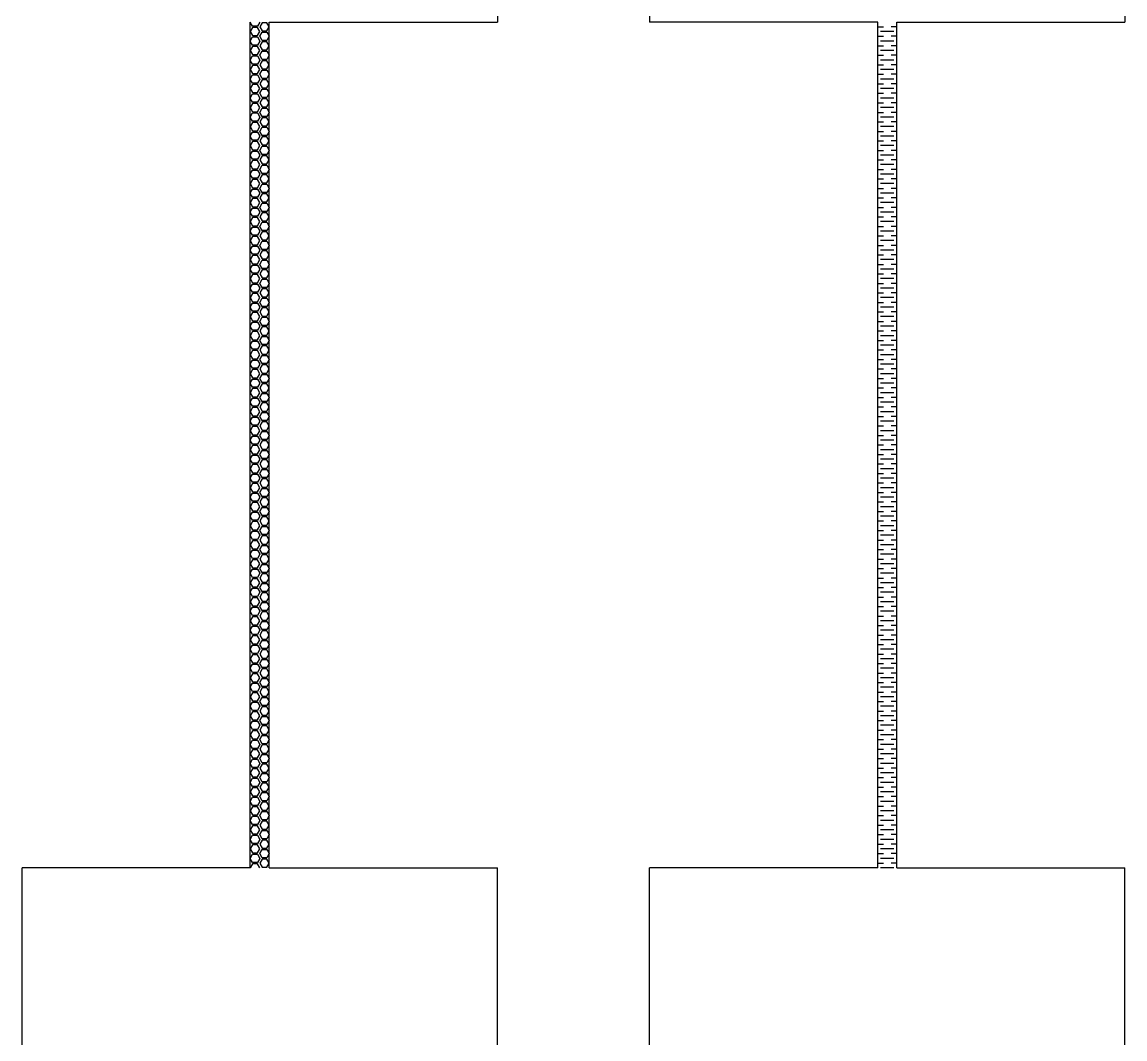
# Model space of a CAD drawing. Extents: x 0 to 40, y 0 to 70.
# Drawn here: x 7.5 to 19.1, y 10.7 to 21.4 of the extents above; entities that cross this region are included whole.
import ezdxf

# ---------------------------------------------------------------- set-up
doc = ezdxf.new("R2010")
doc.units = 0
doc.header["$MEASUREMENT"] = 0
doc.layers.add('AL_FOIL', color=2, linetype='CONTINUOUS')

msp = doc.modelspace()

# ---------------------------------------------------------------- linework, layer by layer
at = {"layer": 'AL_FOIL'}
for p, q in [((12.5, 31.4), (12.5, 21.4)), ((14.1, 31.4), (14.1, 21.4)), ((19.1, 31.4), (19.1, 21.4)), ((9.9, 12.5), (9.9, 21.4)), ((9.925, 21.357), (9.9, 21.4)), ((9.975, 21.357), (9.925, 21.357)), ((10, 21.4), (9.975, 21.357)), ((10.025, 21.393), (10, 21.35)), ((10, 21.35), (10.025, 21.307)), ((10.075, 21.393), (10.025, 21.393)), ((10.1, 21.35), (10.075, 21.393)), ((10.075, 21.307), (10.1, 21.35)), ((10.1, 12.5), (10.1, 21.4)), ((10.1, 21.4), (12.5, 21.4)), ((16.5, 21.4), (14.1, 21.4)), ((16.5, 12.5), (16.5, 21.4)), ((16.5, 21.35), (16.56, 21.35)), ((16.7, 21.35), (16.64, 21.35)), ((16.7, 12.5), (16.7, 21.4)), ((16.7, 21.4), (19.1, 21.4)), ((9.925, 21.343), (9.9, 21.3)), ((9.9, 21.3), (9.925, 21.257)), ((9.9, 21.2), (9.925, 21.243)), ((9.975, 21.343), (9.925, 21.343)), ((9.925, 21.257), (9.975, 21.257)), ((9.925, 21.243), (9.975, 21.243)), ((10, 21.3), (9.975, 21.343)), ((9.975, 21.257), (10, 21.3)), ((9.975, 21.243), (10, 21.2)), ((10, 21.25), (10.025, 21.293)), ((10.025, 21.207), (10, 21.25)), ((10.025, 21.307), (10.075, 21.307)), ((10.025, 21.293), (10.075, 21.293)), ((10.075, 21.293), (10.1, 21.25)), ((10.1, 21.25), (10.075, 21.207)), ((16.5, 21.25), (16.56, 21.25)), ((16.67, 21.3), (16.53, 21.3)), ((16.7, 21.25), (16.64, 21.25)), ((9.925, 21.157), (9.9, 21.2)), ((9.925, 21.143), (9.9, 21.1)), ((9.975, 21.157), (9.925, 21.157)), ((9.975, 21.143), (9.925, 21.143)), ((10, 21.2), (9.975, 21.157)), ((10, 21.1), (9.975, 21.143)), ((10.025, 21.193), (10, 21.15)), ((10, 21.15), (10.025, 21.107)), ((10.075, 21.207), (10.025, 21.207)), ((10.075, 21.193), (10.025, 21.193)), ((10.1, 21.15), (10.075, 21.193)), ((10.075, 21.107), (10.1, 21.15)), ((16.5, 21.15), (16.56, 21.15)), ((16.67, 21.2), (16.53, 21.2)), ((16.7, 21.15), (16.64, 21.15)), ((9.9, 21.1), (9.925, 21.057)), ((9.9, 21), (9.925, 21.043)), ((9.925, 20.957), (9.9, 21)), ((9.925, 21.057), (9.975, 21.057)), ((9.925, 21.043), (9.975, 21.043)), ((9.975, 21.057), (10, 21.1)), ((9.975, 21.043), (10, 21)), ((10, 21), (9.975, 20.957)), ((10, 21.05), (10.025, 21.093)), ((10.025, 21.007), (10, 21.05)), ((10.025, 21.107), (10.075, 21.107)), ((10.025, 21.093), (10.075, 21.093)), ((10.075, 21.007), (10.025, 21.007)), ((10.075, 21.093), (10.1, 21.05)), ((10.1, 21.05), (10.075, 21.007)), ((16.5, 21.05), (16.56, 21.05)), ((16.67, 21.1), (16.53, 21.1)), ((16.67, 21), (16.53, 21)), ((16.7, 21.05), (16.64, 21.05)), ((9.925, 20.943), (9.9, 20.9)), ((9.9, 20.9), (9.925, 20.857)), ((9.975, 20.957), (9.925, 20.957)), ((9.975, 20.943), (9.925, 20.943)), ((10, 20.9), (9.975, 20.943)), ((9.975, 20.857), (10, 20.9)), ((10.025, 20.993), (10, 20.95)), ((10, 20.95), (10.025, 20.907)), ((10, 20.85), (10.025, 20.893)), ((10.075, 20.993), (10.025, 20.993)), ((10.025, 20.907), (10.075, 20.907)), ((10.025, 20.893), (10.075, 20.893)), ((10.1, 20.95), (10.075, 20.993)), ((10.075, 20.907), (10.1, 20.95)), ((10.075, 20.893), (10.1, 20.85)), ((16.5, 20.95), (16.56, 20.95)), ((16.67, 20.9), (16.53, 20.9)), ((16.7, 20.95), (16.64, 20.95)), ((9.9, 20.8), (9.925, 20.843)), ((9.925, 20.757), (9.9, 20.8)), ((9.925, 20.857), (9.975, 20.857)), ((9.925, 20.843), (9.975, 20.843)), ((9.975, 20.843), (10, 20.8)), ((10, 20.8), (9.975, 20.757)), ((10.025, 20.807), (10, 20.85)), ((10.025, 20.793), (10, 20.75)), ((10.075, 20.807), (10.025, 20.807)), ((10.075, 20.793), (10.025, 20.793)), ((10.1, 20.85), (10.075, 20.807)), ((10.1, 20.75), (10.075, 20.793)), ((16.5, 20.85), (16.56, 20.85)), ((16.67, 20.8), (16.53, 20.8)), ((16.7, 20.85), (16.64, 20.85)), ((9.925, 20.743), (9.9, 20.7)), ((9.9, 20.7), (9.925, 20.657)), ((9.975, 20.757), (9.925, 20.757)), ((9.975, 20.743), (9.925, 20.743)), ((9.925, 20.657), (9.975, 20.657)), ((10, 20.7), (9.975, 20.743)), ((9.975, 20.657), (10, 20.7)), ((10, 20.75), (10.025, 20.707)), ((10, 20.65), (10.025, 20.693)), ((10.025, 20.607), (10, 20.65)), ((10.025, 20.707), (10.075, 20.707)), ((10.025, 20.693), (10.075, 20.693)), ((10.075, 20.707), (10.1, 20.75)), ((10.075, 20.693), (10.1, 20.65)), ((10.1, 20.65), (10.075, 20.607)), ((16.5, 20.75), (16.56, 20.75)), ((16.5, 20.65), (16.56, 20.65)), ((16.67, 20.7), (16.53, 20.7)), ((16.7, 20.75), (16.64, 20.75)), ((16.7, 20.65), (16.64, 20.65)), ((9.9, 20.6), (9.925, 20.643)), ((9.925, 20.557), (9.9, 20.6)), ((9.925, 20.543), (9.9, 20.5)), ((9.925, 20.643), (9.975, 20.643)), ((9.975, 20.557), (9.925, 20.557)), ((9.975, 20.543), (9.925, 20.543)), ((9.975, 20.643), (10, 20.6)), ((10, 20.6), (9.975, 20.557)), ((10, 20.5), (9.975, 20.543)), ((10.025, 20.593), (10, 20.55)), ((10, 20.55), (10.025, 20.507)), ((10.075, 20.607), (10.025, 20.607)), ((10.075, 20.593), (10.025, 20.593)), ((10.1, 20.55), (10.075, 20.593)), ((10.075, 20.507), (10.1, 20.55)), ((16.5, 20.55), (16.56, 20.55)), ((16.67, 20.6), (16.53, 20.6)), ((16.7, 20.55), (16.64, 20.55)), ((9.9, 20.5), (9.925, 20.457)), ((9.9, 20.4), (9.925, 20.443)), ((9.925, 20.457), (9.975, 20.457)), ((9.925, 20.443), (9.975, 20.443)), ((9.975, 20.457), (10, 20.5)), ((9.975, 20.443), (10, 20.4)), ((10, 20.45), (10.025, 20.493)), ((10.025, 20.407), (10, 20.45)), ((10.025, 20.507), (10.075, 20.507)), ((10.025, 20.493), (10.075, 20.493)), ((10.075, 20.493), (10.1, 20.45)), ((10.1, 20.45), (10.075, 20.407)), ((16.5, 20.45), (16.56, 20.45)), ((16.67, 20.5), (16.53, 20.5)), ((16.7, 20.45), (16.64, 20.45)), ((9.925, 20.357), (9.9, 20.4)), ((9.925, 20.343), (9.9, 20.3)), ((9.975, 20.357), (9.925, 20.357)), ((9.975, 20.343), (9.925, 20.343)), ((10, 20.4), (9.975, 20.357)), ((10, 20.3), (9.975, 20.343)), ((10.025, 20.393), (10, 20.35)), ((10, 20.35), (10.025, 20.307)), ((10.075, 20.407), (10.025, 20.407)), ((10.075, 20.393), (10.025, 20.393)), ((10.025, 20.307), (10.075, 20.307)), ((10.1, 20.35), (10.075, 20.393)), ((10.075, 20.307), (10.1, 20.35)), ((16.5, 20.35), (16.56, 20.35)), ((16.67, 20.4), (16.53, 20.4)), ((16.67, 20.3), (16.53, 20.3)), ((16.7, 20.35), (16.64, 20.35)), ((9.9, 20.3), (9.925, 20.257)), ((9.9, 20.2), (9.925, 20.243)), ((9.925, 20.157), (9.9, 20.2)), ((9.925, 20.257), (9.975, 20.257)), ((9.925, 20.243), (9.975, 20.243)), ((9.975, 20.257), (10, 20.3)), ((9.975, 20.243), (10, 20.2)), ((10, 20.2), (9.975, 20.157)), ((10, 20.25), (10.025, 20.293)), ((10.025, 20.207), (10, 20.25)), ((10.025, 20.193), (10, 20.15)), ((10.025, 20.293), (10.075, 20.293)), ((10.075, 20.207), (10.025, 20.207)), ((10.075, 20.193), (10.025, 20.193)), ((10.075, 20.293), (10.1, 20.25)), ((10.1, 20.25), (10.075, 20.207)), ((10.1, 20.15), (10.075, 20.193)), ((16.5, 20.25), (16.56, 20.25)), ((16.67, 20.2), (16.53, 20.2)), ((16.7, 20.25), (16.64, 20.25)), ((9.925, 20.143), (9.9, 20.1)), ((9.9, 20.1), (9.925, 20.057)), ((9.975, 20.157), (9.925, 20.157)), ((9.975, 20.143), (9.925, 20.143)), ((10, 20.1), (9.975, 20.143)), ((9.975, 20.057), (10, 20.1)), ((10, 20.15), (10.025, 20.107)), ((10, 20.05), (10.025, 20.093)), ((10.025, 20.107), (10.075, 20.107)), ((10.025, 20.093), (10.075, 20.093)), ((10.075, 20.107), (10.1, 20.15)), ((10.075, 20.093), (10.1, 20.05)), ((16.5, 20.15), (16.56, 20.15)), ((16.67, 20.1), (16.53, 20.1)), ((16.7, 20.15), (16.64, 20.15)), ((9.9, 20), (9.925, 20.043)), ((9.925, 19.957), (9.9, 20)), ((9.925, 20.057), (9.975, 20.057)), ((9.925, 20.043), (9.975, 20.043)), ((9.975, 19.957), (9.925, 19.957)), ((9.975, 20.043), (10, 20)), ((10, 20), (9.975, 19.957)), ((10.025, 20.007), (10, 20.05)), ((10.025, 19.993), (10, 19.95)), ((10.075, 20.007), (10.025, 20.007)), ((10.075, 19.993), (10.025, 19.993)), ((10.1, 20.05), (10.075, 20.007)), ((10.1, 19.95), (10.075, 19.993)), ((16.5, 20.05), (16.56, 20.05)), ((16.67, 20), (16.53, 20)), ((16.7, 20.05), (16.64, 20.05)), ((9.925, 19.943), (9.9, 19.9)), ((9.9, 19.9), (9.925, 19.857)), ((9.9, 19.8), (9.925, 19.843)), ((9.975, 19.943), (9.925, 19.943)), ((9.925, 19.857), (9.975, 19.857)), ((9.925, 19.843), (9.975, 19.843)), ((10, 19.9), (9.975, 19.943)), ((9.975, 19.857), (10, 19.9)), ((9.975, 19.843), (10, 19.8)), ((10, 19.95), (10.025, 19.907)), ((10, 19.85), (10.025, 19.893)), ((10.025, 19.807), (10, 19.85)), ((10.025, 19.907), (10.075, 19.907)), ((10.025, 19.893), (10.075, 19.893)), ((10.075, 19.907), (10.1, 19.95)), ((10.075, 19.893), (10.1, 19.85)), ((10.1, 19.85), (10.075, 19.807)), ((16.5, 19.95), (16.56, 19.95)), ((16.5, 19.85), (16.56, 19.85)), ((16.67, 19.9), (16.53, 19.9)), ((16.7, 19.95), (16.64, 19.95)), ((16.7, 19.85), (16.64, 19.85)), ((9.925, 19.757), (9.9, 19.8)), ((9.925, 19.743), (9.9, 19.7)), ((9.975, 19.757), (9.925, 19.757)), ((9.975, 19.743), (9.925, 19.743)), ((10, 19.8), (9.975, 19.757)), ((10, 19.7), (9.975, 19.743)), ((10.025, 19.793), (10, 19.75)), ((10, 19.75), (10.025, 19.707)), ((10.075, 19.807), (10.025, 19.807)), ((10.075, 19.793), (10.025, 19.793)), ((10.1, 19.75), (10.075, 19.793)), ((10.075, 19.707), (10.1, 19.75)), ((16.5, 19.75), (16.56, 19.75)), ((16.67, 19.8), (16.53, 19.8)), ((16.7, 19.75), (16.64, 19.75)), ((9.9, 19.7), (9.925, 19.657)), ((9.9, 19.6), (9.925, 19.643)), ((9.925, 19.657), (9.975, 19.657)), ((9.925, 19.643), (9.975, 19.643)), ((9.975, 19.657), (10, 19.7)), ((9.975, 19.643), (10, 19.6)), ((10, 19.65), (10.025, 19.693)), ((10.025, 19.607), (10, 19.65)), ((10.025, 19.707), (10.075, 19.707)), ((10.025, 19.693), (10.075, 19.693)), ((10.075, 19.607), (10.025, 19.607)), ((10.075, 19.693), (10.1, 19.65)), ((10.1, 19.65), (10.075, 19.607)), ((16.5, 19.65), (16.56, 19.65)), ((16.67, 19.7), (16.53, 19.7)), ((16.7, 19.65), (16.64, 19.65)), ((9.925, 19.557), (9.9, 19.6)), ((9.925, 19.543), (9.9, 19.5)), ((9.9, 19.5), (9.925, 19.457)), ((9.975, 19.557), (9.925, 19.557)), ((9.975, 19.543), (9.925, 19.543)), ((10, 19.6), (9.975, 19.557)), ((10, 19.5), (9.975, 19.543)), ((9.975, 19.457), (10, 19.5)), ((10.025, 19.593), (10, 19.55)), ((10, 19.55), (10.025, 19.507)), ((10, 19.45), (10.025, 19.493)), ((10.075, 19.593), (10.025, 19.593)), ((10.025, 19.507), (10.075, 19.507)), ((10.025, 19.493), (10.075, 19.493)), ((10.1, 19.55), (10.075, 19.593)), ((10.075, 19.507), (10.1, 19.55)), ((10.075, 19.493), (10.1, 19.45)), ((16.5, 19.55), (16.56, 19.55)), ((16.67, 19.6), (16.53, 19.6)), ((16.67, 19.5), (16.53, 19.5)), ((16.7, 19.55), (16.64, 19.55)), ((9.9, 19.4), (9.925, 19.443)), ((9.925, 19.357), (9.9, 19.4)), ((9.925, 19.457), (9.975, 19.457)), ((9.925, 19.443), (9.975, 19.443)), ((9.975, 19.443), (10, 19.4)), ((10, 19.4), (9.975, 19.357)), ((10.025, 19.407), (10, 19.45)), ((10.025, 19.393), (10, 19.35)), ((10.075, 19.407), (10.025, 19.407)), ((10.075, 19.393), (10.025, 19.393)), ((10.1, 19.45), (10.075, 19.407)), ((10.1, 19.35), (10.075, 19.393)), ((16.5, 19.45), (16.56, 19.45)), ((16.67, 19.4), (16.53, 19.4)), ((16.7, 19.45), (16.64, 19.45)), ((9.925, 19.343), (9.9, 19.3)), ((9.9, 19.3), (9.925, 19.257)), ((9.975, 19.357), (9.925, 19.357)), ((9.975, 19.343), (9.925, 19.343)), ((9.925, 19.257), (9.975, 19.257)), ((10, 19.3), (9.975, 19.343)), ((9.975, 19.257), (10, 19.3)), ((10, 19.35), (10.025, 19.307)), ((10, 19.25), (10.025, 19.293)), ((10.025, 19.307), (10.075, 19.307)), ((10.025, 19.293), (10.075, 19.293)), ((10.075, 19.307), (10.1, 19.35)), ((10.075, 19.293), (10.1, 19.25)), ((16.5, 19.35), (16.56, 19.35)), ((16.67, 19.3), (16.53, 19.3)), ((16.7, 19.35), (16.64, 19.35)), ((9.9, 19.2), (9.925, 19.243)), ((9.925, 19.157), (9.9, 19.2)), ((9.925, 19.143), (9.9, 19.1)), ((9.925, 19.243), (9.975, 19.243)), ((9.975, 19.157), (9.925, 19.157)), ((9.975, 19.143), (9.925, 19.143)), ((9.975, 19.243), (10, 19.2)), ((10, 19.2), (9.975, 19.157)), ((10, 19.1), (9.975, 19.143)), ((10.025, 19.207), (10, 19.25)), ((10.025, 19.193), (10, 19.15)), ((10, 19.15), (10.025, 19.107)), ((10.075, 19.207), (10.025, 19.207)), ((10.075, 19.193), (10.025, 19.193)), ((10.1, 19.25), (10.075, 19.207)), ((10.1, 19.15), (10.075, 19.193)), ((10.075, 19.107), (10.1, 19.15)), ((16.5, 19.25), (16.56, 19.25)), ((16.5, 19.15), (16.56, 19.15)), ((16.67, 19.2), (16.53, 19.2)), ((16.7, 19.25), (16.64, 19.25)), ((16.7, 19.15), (16.64, 19.15)), ((9.9, 19.1), (9.925, 19.057)), ((9.9, 19), (9.925, 19.043)), ((9.925, 19.057), (9.975, 19.057)), ((9.925, 19.043), (9.975, 19.043)), ((9.975, 19.057), (10, 19.1)), ((9.975, 19.043), (10, 19)), ((10, 19.05), (10.025, 19.093)), ((10.025, 19.007), (10, 19.05)), ((10.025, 19.107), (10.075, 19.107)), ((10.025, 19.093), (10.075, 19.093)), ((10.075, 19.093), (10.1, 19.05)), ((10.1, 19.05), (10.075, 19.007)), ((16.5, 19.05), (16.56, 19.05)), ((16.67, 19.1), (16.53, 19.1)), ((16.7, 19.05), (16.64, 19.05)), ((9.925, 18.957), (9.9, 19)), ((9.925, 18.943), (9.9, 18.9)), ((9.975, 18.957), (9.925, 18.957)), ((9.975, 18.943), (9.925, 18.943)), ((10, 19), (9.975, 18.957)), ((10, 18.9), (9.975, 18.943)), ((10.025, 18.993), (10, 18.95)), ((10, 18.95), (10.025, 18.907)), ((10.075, 19.007), (10.025, 19.007)), ((10.075, 18.993), (10.025, 18.993)), ((10.1, 18.95), (10.075, 18.993)), ((10.075, 18.907), (10.1, 18.95)), ((16.5, 18.95), (16.56, 18.95)), ((16.67, 19), (16.53, 19)), ((16.7, 18.95), (16.64, 18.95)), ((9.9, 18.9), (9.925, 18.857)), ((9.9, 18.8), (9.925, 18.843)), ((9.925, 18.757), (9.9, 18.8)), ((9.925, 18.857), (9.975, 18.857)), ((9.925, 18.843), (9.975, 18.843)), ((9.975, 18.857), (10, 18.9)), ((9.975, 18.843), (10, 18.8)), ((10, 18.8), (9.975, 18.757)), ((10, 18.85), (10.025, 18.893)), ((10.025, 18.807), (10, 18.85)), ((10.025, 18.793), (10, 18.75)), ((10.025, 18.907), (10.075, 18.907)), ((10.025, 18.893), (10.075, 18.893)), ((10.075, 18.807), (10.025, 18.807)), ((10.075, 18.793), (10.025, 18.793)), ((10.075, 18.893), (10.1, 18.85)), ((10.1, 18.85), (10.075, 18.807)), ((10.1, 18.75), (10.075, 18.793)), ((16.5, 18.85), (16.56, 18.85)), ((16.67, 18.9), (16.53, 18.9)), ((16.67, 18.8), (16.53, 18.8)), ((16.7, 18.85), (16.64, 18.85)), ((9.925, 18.743), (9.9, 18.7)), ((9.9, 18.7), (9.925, 18.657)), ((9.975, 18.757), (9.925, 18.757)), ((9.975, 18.743), (9.925, 18.743)), ((10, 18.7), (9.975, 18.743)), ((9.975, 18.657), (10, 18.7)), ((10, 18.75), (10.025, 18.707)), ((10, 18.65), (10.025, 18.693)), ((10.025, 18.707), (10.075, 18.707)), ((10.025, 18.693), (10.075, 18.693)), ((10.075, 18.707), (10.1, 18.75)), ((10.075, 18.693), (10.1, 18.65)), ((16.5, 18.75), (16.56, 18.75)), ((16.67, 18.7), (16.53, 18.7)), ((16.7, 18.75), (16.64, 18.75)), ((9.9, 18.6), (9.925, 18.643)), ((9.925, 18.557), (9.9, 18.6)), ((9.925, 18.657), (9.975, 18.657)), ((9.925, 18.643), (9.975, 18.643)), ((9.975, 18.643), (10, 18.6)), ((10, 18.6), (9.975, 18.557)), ((10.025, 18.607), (10, 18.65)), ((10.025, 18.593), (10, 18.55)), ((10.075, 18.607), (10.025, 18.607)), ((10.075, 18.593), (10.025, 18.593)), ((10.1, 18.65), (10.075, 18.607)), ((10.1, 18.55), (10.075, 18.593)), ((16.5, 18.65), (16.56, 18.65)), ((16.67, 18.6), (16.53, 18.6)), ((16.7, 18.65), (16.64, 18.65)), ((9.925, 18.543), (9.9, 18.5)), ((9.9, 18.5), (9.925, 18.457)), ((9.975, 18.557), (9.925, 18.557)), ((9.975, 18.543), (9.925, 18.543)), ((9.925, 18.457), (9.975, 18.457)), ((10, 18.5), (9.975, 18.543)), ((9.975, 18.457), (10, 18.5)), ((10, 18.55), (10.025, 18.507)), ((10, 18.45), (10.025, 18.493)), ((10.025, 18.407), (10, 18.45)), ((10.025, 18.507), (10.075, 18.507)), ((10.025, 18.493), (10.075, 18.493)), ((10.075, 18.507), (10.1, 18.55)), ((10.075, 18.493), (10.1, 18.45)), ((10.1, 18.45), (10.075, 18.407)), ((16.5, 18.55), (16.56, 18.55)), ((16.5, 18.45), (16.56, 18.45)), ((16.67, 18.5), (16.53, 18.5)), ((16.7, 18.55), (16.64, 18.55)), ((16.7, 18.45), (16.64, 18.45)), ((9.9, 18.4), (9.925, 18.443)), ((9.925, 18.357), (9.9, 18.4)), ((9.925, 18.343), (9.9, 18.3)), ((9.925, 18.443), (9.975, 18.443)), ((9.975, 18.357), (9.925, 18.357)), ((9.975, 18.343), (9.925, 18.343)), ((9.975, 18.443), (10, 18.4)), ((10, 18.4), (9.975, 18.357)), ((10, 18.3), (9.975, 18.343)), ((10.025, 18.393), (10, 18.35)), ((10, 18.35), (10.025, 18.307)), ((10.075, 18.407), (10.025, 18.407)), ((10.075, 18.393), (10.025, 18.393)), ((10.1, 18.35), (10.075, 18.393)), ((10.075, 18.307), (10.1, 18.35)), ((16.5, 18.35), (16.56, 18.35)), ((16.67, 18.4), (16.53, 18.4)), ((16.7, 18.35), (16.64, 18.35)), ((9.9, 18.3), (9.925, 18.257)), ((9.9, 18.2), (9.925, 18.243)), ((9.925, 18.257), (9.975, 18.257)), ((9.925, 18.243), (9.975, 18.243)), ((9.975, 18.257), (10, 18.3)), ((9.975, 18.243), (10, 18.2)), ((10, 18.25), (10.025, 18.293)), ((10.025, 18.207), (10, 18.25)), ((10.025, 18.307), (10.075, 18.307)), ((10.025, 18.293), (10.075, 18.293)), ((10.075, 18.293), (10.1, 18.25)), ((10.1, 18.25), (10.075, 18.207)), ((16.5, 18.25), (16.56, 18.25)), ((16.67, 18.3), (16.53, 18.3)), ((16.7, 18.25), (16.64, 18.25)), ((9.925, 18.157), (9.9, 18.2)), ((9.925, 18.143), (9.9, 18.1)), ((9.9, 18.1), (9.925, 18.057)), ((9.975, 18.157), (9.925, 18.157)), ((9.975, 18.143), (9.925, 18.143)), ((10, 18.2), (9.975, 18.157)), ((10, 18.1), (9.975, 18.143)), ((9.975, 18.057), (10, 18.1)), ((10.025, 18.193), (10, 18.15)), ((10, 18.15), (10.025, 18.107)), ((10.075, 18.207), (10.025, 18.207)), ((10.075, 18.193), (10.025, 18.193)), ((10.025, 18.107), (10.075, 18.107)), ((10.1, 18.15), (10.075, 18.193)), ((10.075, 18.107), (10.1, 18.15)), ((16.5, 18.15), (16.56, 18.15)), ((16.67, 18.2), (16.53, 18.2)), ((16.67, 18.1), (16.53, 18.1)), ((16.7, 18.15), (16.64, 18.15)), ((9.9, 18), (9.925, 18.043)), ((9.925, 17.957), (9.9, 18)), ((9.925, 18.057), (9.975, 18.057)), ((9.925, 18.043), (9.975, 18.043)), ((9.975, 18.043), (10, 18)), ((10, 18), (9.975, 17.957)), ((10, 18.05), (10.025, 18.093)), ((10.025, 18.007), (10, 18.05)), ((10.025, 17.993), (10, 17.95)), ((10.025, 18.093), (10.075, 18.093)), ((10.075, 18.007), (10.025, 18.007)), ((10.075, 17.993), (10.025, 17.993)), ((10.075, 18.093), (10.1, 18.05)), ((10.1, 18.05), (10.075, 18.007)), ((10.1, 17.95), (10.075, 17.993)), ((16.5, 18.05), (16.56, 18.05)), ((16.67, 18), (16.53, 18)), ((16.7, 18.05), (16.64, 18.05)), ((9.925, 17.943), (9.9, 17.9)), ((9.9, 17.9), (9.925, 17.857)), ((9.975, 17.957), (9.925, 17.957)), ((9.975, 17.943), (9.925, 17.943)), ((10, 17.9), (9.975, 17.943)), ((9.975, 17.857), (10, 17.9)), ((10, 17.95), (10.025, 17.907)), ((10, 17.85), (10.025, 17.893)), ((10.025, 17.907), (10.075, 17.907)), ((10.025, 17.893), (10.075, 17.893)), ((10.075, 17.907), (10.1, 17.95)), ((10.075, 17.893), (10.1, 17.85)), ((16.5, 17.95), (16.56, 17.95)), ((16.67, 17.9), (16.53, 17.9)), ((16.7, 17.95), (16.64, 17.95)), ((9.9, 17.8), (9.925, 17.843)), ((9.925, 17.757), (9.9, 17.8)), ((9.925, 17.857), (9.975, 17.857)), ((9.925, 17.843), (9.975, 17.843)), ((9.975, 17.757), (9.925, 17.757)), ((9.975, 17.843), (10, 17.8)), ((10, 17.8), (9.975, 17.757)), ((10.025, 17.807), (10, 17.85)), ((10.025, 17.793), (10, 17.75)), ((10, 17.75), (10.025, 17.707)), ((10.075, 17.807), (10.025, 17.807)), ((10.075, 17.793), (10.025, 17.793)), ((10.1, 17.85), (10.075, 17.807)), ((10.1, 17.75), (10.075, 17.793)), ((10.075, 17.707), (10.1, 17.75)), ((16.5, 17.85), (16.56, 17.85)), ((16.5, 17.75), (16.56, 17.75)), ((16.67, 17.8), (16.53, 17.8)), ((16.7, 17.85), (16.64, 17.85)), ((16.7, 17.75), (16.64, 17.75)), ((9.925, 17.743), (9.9, 17.7)), ((9.9, 17.7), (9.925, 17.657)), ((9.9, 17.6), (9.925, 17.643)), ((9.975, 17.743), (9.925, 17.743)), ((9.925, 17.657), (9.975, 17.657)), ((9.925, 17.643), (9.975, 17.643)), ((10, 17.7), (9.975, 17.743)), ((9.975, 17.657), (10, 17.7)), ((9.975, 17.643), (10, 17.6)), ((10, 17.65), (10.025, 17.693)), ((10.025, 17.607), (10, 17.65)), ((10.025, 17.707), (10.075, 17.707)), ((10.025, 17.693), (10.075, 17.693)), ((10.075, 17.693), (10.1, 17.65)), ((10.1, 17.65), (10.075, 17.607)), ((16.5, 17.65), (16.56, 17.65)), ((16.67, 17.7), (16.53, 17.7)), ((16.7, 17.65), (16.64, 17.65)), ((9.925, 17.557), (9.9, 17.6)), ((9.925, 17.543), (9.9, 17.5)), ((9.975, 17.557), (9.925, 17.557)), ((9.975, 17.543), (9.925, 17.543)), ((10, 17.6), (9.975, 17.557)), ((10, 17.5), (9.975, 17.543)), ((10.025, 17.593), (10, 17.55)), ((10, 17.55), (10.025, 17.507)), ((10.075, 17.607), (10.025, 17.607)), ((10.075, 17.593), (10.025, 17.593)), ((10.1, 17.55), (10.075, 17.593)), ((10.075, 17.507), (10.1, 17.55)), ((16.5, 17.55), (16.56, 17.55)), ((16.67, 17.6), (16.53, 17.6)), ((16.7, 17.55), (16.64, 17.55)), ((9.9, 17.5), (9.925, 17.457)), ((9.9, 17.4), (9.925, 17.443)), ((9.925, 17.457), (9.975, 17.457)), ((9.925, 17.443), (9.975, 17.443)), ((9.975, 17.457), (10, 17.5)), ((9.975, 17.443), (10, 17.4)), ((10, 17.45), (10.025, 17.493)), ((10.025, 17.407), (10, 17.45)), ((10.025, 17.507), (10.075, 17.507)), ((10.025, 17.493), (10.075, 17.493)), ((10.075, 17.407), (10.025, 17.407)), ((10.075, 17.493), (10.1, 17.45)), ((10.1, 17.45), (10.075, 17.407)), ((16.5, 17.45), (16.56, 17.45)), ((16.67, 17.5), (16.53, 17.5)), ((16.67, 17.4), (16.53, 17.4)), ((16.7, 17.45), (16.64, 17.45)), ((9.925, 17.357), (9.9, 17.4)), ((9.925, 17.343), (9.9, 17.3)), ((9.9, 17.3), (9.925, 17.257)), ((9.975, 17.357), (9.925, 17.357)), ((9.975, 17.343), (9.925, 17.343)), ((10, 17.4), (9.975, 17.357)), ((10, 17.3), (9.975, 17.343)), ((9.975, 17.257), (10, 17.3)), ((10.025, 17.393), (10, 17.35)), ((10, 17.35), (10.025, 17.307)), ((10, 17.25), (10.025, 17.293)), ((10.075, 17.393), (10.025, 17.393)), ((10.025, 17.307), (10.075, 17.307)), ((10.025, 17.293), (10.075, 17.293)), ((10.1, 17.35), (10.075, 17.393)), ((10.075, 17.307), (10.1, 17.35)), ((10.075, 17.293), (10.1, 17.25)), ((16.5, 17.35), (16.56, 17.35)), ((16.67, 17.3), (16.53, 17.3)), ((16.7, 17.35), (16.64, 17.35)), ((9.9, 17.2), (9.925, 17.243)), ((9.925, 17.157), (9.9, 17.2)), ((9.925, 17.257), (9.975, 17.257)), ((9.925, 17.243), (9.975, 17.243)), ((9.975, 17.243), (10, 17.2)), ((10, 17.2), (9.975, 17.157)), ((10.025, 17.207), (10, 17.25)), ((10.025, 17.193), (10, 17.15)), ((10.075, 17.207), (10.025, 17.207)), ((10.075, 17.193), (10.025, 17.193)), ((10.1, 17.25), (10.075, 17.207)), ((10.1, 17.15), (10.075, 17.193)), ((16.5, 17.25), (16.56, 17.25)), ((16.67, 17.2), (16.53, 17.2)), ((16.7, 17.25), (16.64, 17.25)), ((9.925, 17.143), (9.9, 17.1)), ((9.9, 17.1), (9.925, 17.057)), ((9.975, 17.157), (9.925, 17.157)), ((9.975, 17.143), (9.925, 17.143)), ((9.925, 17.057), (9.975, 17.057)), ((10, 17.1), (9.975, 17.143)), ((9.975, 17.057), (10, 17.1)), ((10, 17.15), (10.025, 17.107)), ((10, 17.05), (10.025, 17.093)), ((10.025, 17.107), (10.075, 17.107)), ((10.025, 17.093), (10.075, 17.093)), ((10.075, 17.107), (10.1, 17.15)), ((10.075, 17.093), (10.1, 17.05)), ((16.5, 17.15), (16.56, 17.15)), ((16.67, 17.1), (16.53, 17.1)), ((16.7, 17.15), (16.64, 17.15)), ((9.9, 17), (9.925, 17.043)), ((9.925, 16.957), (9.9, 17)), ((9.925, 16.943), (9.9, 16.9)), ((9.925, 17.043), (9.975, 17.043)), ((9.975, 16.957), (9.925, 16.957)), ((9.975, 16.943), (9.925, 16.943)), ((9.975, 17.043), (10, 17)), ((10, 17), (9.975, 16.957)), ((10, 16.9), (9.975, 16.943)), ((10.025, 17.007), (10, 17.05)), ((10.025, 16.993), (10, 16.95)), ((10, 16.95), (10.025, 16.907)), ((10.075, 17.007), (10.025, 17.007)), ((10.075, 16.993), (10.025, 16.993)), ((10.1, 17.05), (10.075, 17.007)), ((10.1, 16.95), (10.075, 16.993)), ((10.075, 16.907), (10.1, 16.95)), ((16.5, 17.05), (16.56, 17.05)), ((16.5, 16.95), (16.56, 16.95)), ((16.67, 17), (16.53, 17)), ((16.7, 17.05), (16.64, 17.05)), ((16.7, 16.95), (16.64, 16.95)), ((9.9, 16.9), (9.925, 16.857)), ((9.9, 16.8), (9.925, 16.843)), ((9.925, 16.857), (9.975, 16.857)), ((9.925, 16.843), (9.975, 16.843)), ((9.975, 16.857), (10, 16.9)), ((9.975, 16.843), (10, 16.8)), ((10, 16.85), (10.025, 16.893)), ((10.025, 16.807), (10, 16.85)), ((10.025, 16.907), (10.075, 16.907)), ((10.025, 16.893), (10.075, 16.893)), ((10.075, 16.893), (10.1, 16.85)), ((10.1, 16.85), (10.075, 16.807)), ((16.5, 16.85), (16.56, 16.85)), ((16.67, 16.9), (16.53, 16.9)), ((16.7, 16.85), (16.64, 16.85)), ((9.925, 16.757), (9.9, 16.8)), ((9.925, 16.743), (9.9, 16.7)), ((9.975, 16.757), (9.925, 16.757)), ((9.975, 16.743), (9.925, 16.743)), ((10, 16.8), (9.975, 16.757)), ((10, 16.7), (9.975, 16.743)), ((10.025, 16.793), (10, 16.75)), ((10, 16.75), (10.025, 16.707)), ((10.075, 16.807), (10.025, 16.807)), ((10.075, 16.793), (10.025, 16.793)), ((10.025, 16.707), (10.075, 16.707)), ((10.1, 16.75), (10.075, 16.793)), ((10.075, 16.707), (10.1, 16.75)), ((16.5, 16.75), (16.56, 16.75)), ((16.67, 16.8), (16.53, 16.8)), ((16.7, 16.75), (16.64, 16.75)), ((9.9, 16.7), (9.925, 16.657)), ((9.9, 16.6), (9.925, 16.643)), ((9.925, 16.557), (9.9, 16.6)), ((9.925, 16.657), (9.975, 16.657)), ((9.925, 16.643), (9.975, 16.643)), ((9.975, 16.657), (10, 16.7)), ((9.975, 16.643), (10, 16.6)), ((10, 16.6), (9.975, 16.557)), ((10, 16.65), (10.025, 16.693)), ((10.025, 16.607), (10, 16.65)), ((10.025, 16.593), (10, 16.55)), ((10.025, 16.693), (10.075, 16.693)), ((10.075, 16.607), (10.025, 16.607)), ((10.075, 16.593), (10.025, 16.593)), ((10.075, 16.693), (10.1, 16.65)), ((10.1, 16.65), (10.075, 16.607)), ((10.1, 16.55), (10.075, 16.593)), ((16.5, 16.65), (16.56, 16.65)), ((16.67, 16.7), (16.53, 16.7)), ((16.67, 16.6), (16.53, 16.6)), ((16.7, 16.65), (16.64, 16.65)), ((9.925, 16.543), (9.9, 16.5)), ((9.9, 16.5), (9.925, 16.457)), ((9.975, 16.557), (9.925, 16.557)), ((9.975, 16.543), (9.925, 16.543)), ((10, 16.5), (9.975, 16.543)), ((9.975, 16.457), (10, 16.5)), ((10, 16.55), (10.025, 16.507)), ((10, 16.45), (10.025, 16.493)), ((10.025, 16.507), (10.075, 16.507)), ((10.025, 16.493), (10.075, 16.493)), ((10.075, 16.507), (10.1, 16.55)), ((10.075, 16.493), (10.1, 16.45)), ((16.5, 16.55), (16.56, 16.55)), ((16.67, 16.5), (16.53, 16.5)), ((16.7, 16.55), (16.64, 16.55)), ((9.9, 16.4), (9.925, 16.443)), ((9.925, 16.357), (9.9, 16.4)), ((9.925, 16.457), (9.975, 16.457)), ((9.925, 16.443), (9.975, 16.443)), ((9.975, 16.357), (9.925, 16.357)), ((9.975, 16.443), (10, 16.4)), ((10, 16.4), (9.975, 16.357)), ((10.025, 16.407), (10, 16.45)), ((10.025, 16.393), (10, 16.35)), ((10.075, 16.407), (10.025, 16.407)), ((10.075, 16.393), (10.025, 16.393)), ((10.1, 16.45), (10.075, 16.407)), ((10.1, 16.35), (10.075, 16.393)), ((16.5, 16.45), (16.56, 16.45)), ((16.67, 16.4), (16.53, 16.4)), ((16.7, 16.45), (16.64, 16.45)), ((9.925, 16.343), (9.9, 16.3)), ((9.9, 16.3), (9.925, 16.257)), ((9.9, 16.2), (9.925, 16.243)), ((9.975, 16.343), (9.925, 16.343)), ((9.925, 16.257), (9.975, 16.257)), ((9.925, 16.243), (9.975, 16.243)), ((10, 16.3), (9.975, 16.343)), ((9.975, 16.257), (10, 16.3)), ((9.975, 16.243), (10, 16.2)), ((10, 16.35), (10.025, 16.307)), ((10, 16.25), (10.025, 16.293)), ((10.025, 16.207), (10, 16.25)), ((10.025, 16.307), (10.075, 16.307)), ((10.025, 16.293), (10.075, 16.293)), ((10.075, 16.307), (10.1, 16.35)), ((10.075, 16.293), (10.1, 16.25)), ((10.1, 16.25), (10.075, 16.207)), ((16.5, 16.35), (16.56, 16.35)), ((16.5, 16.25), (16.56, 16.25)), ((16.67, 16.3), (16.53, 16.3)), ((16.7, 16.35), (16.64, 16.35)), ((16.7, 16.25), (16.64, 16.25)), ((9.925, 16.157), (9.9, 16.2)), ((9.925, 16.143), (9.9, 16.1)), ((9.975, 16.157), (9.925, 16.157)), ((9.975, 16.143), (9.925, 16.143)), ((10, 16.2), (9.975, 16.157)), ((10, 16.1), (9.975, 16.143)), ((10.025, 16.193), (10, 16.15)), ((10, 16.15), (10.025, 16.107)), ((10.075, 16.207), (10.025, 16.207)), ((10.075, 16.193), (10.025, 16.193)), ((10.1, 16.15), (10.075, 16.193)), ((10.075, 16.107), (10.1, 16.15)), ((16.5, 16.15), (16.56, 16.15)), ((16.67, 16.2), (16.53, 16.2)), ((16.7, 16.15), (16.64, 16.15)), ((9.9, 16.1), (9.925, 16.057)), ((9.9, 16), (9.925, 16.043)), ((9.925, 16.057), (9.975, 16.057)), ((9.925, 16.043), (9.975, 16.043)), ((9.975, 16.057), (10, 16.1)), ((9.975, 16.043), (10, 16)), ((10, 16.05), (10.025, 16.093)), ((10.025, 16.007), (10, 16.05)), ((10.025, 16.107), (10.075, 16.107)), ((10.025, 16.093), (10.075, 16.093)), ((10.075, 16.093), (10.1, 16.05)), ((10.1, 16.05), (10.075, 16.007)), ((16.5, 16.05), (16.56, 16.05)), ((16.67, 16.1), (16.53, 16.1)), ((16.7, 16.05), (16.64, 16.05)), ((9.925, 15.957), (9.9, 16)), ((9.925, 15.943), (9.9, 15.9)), ((9.9, 15.9), (9.925, 15.857)), ((9.975, 15.957), (9.925, 15.957)), ((9.975, 15.943), (9.925, 15.943)), ((10, 16), (9.975, 15.957)), ((10, 15.9), (9.975, 15.943)), ((9.975, 15.857), (10, 15.9)), ((10.025, 15.993), (10, 15.95)), ((10, 15.95), (10.025, 15.907)), ((10, 15.85), (10.025, 15.893)), ((10.075, 16.007), (10.025, 16.007)), ((10.075, 15.993), (10.025, 15.993)), ((10.025, 15.907), (10.075, 15.907)), ((10.025, 15.893), (10.075, 15.893)), ((10.1, 15.95), (10.075, 15.993)), ((10.075, 15.907), (10.1, 15.95)), ((10.075, 15.893), (10.1, 15.85)), ((16.5, 15.95), (16.56, 15.95)), ((16.67, 16), (16.53, 16)), ((16.67, 15.9), (16.53, 15.9)), ((16.7, 15.95), (16.64, 15.95)), ((9.9, 15.8), (9.925, 15.843)), ((9.925, 15.757), (9.9, 15.8)), ((9.925, 15.857), (9.975, 15.857)), ((9.925, 15.843), (9.975, 15.843)), ((9.975, 15.843), (10, 15.8)), ((10, 15.8), (9.975, 15.757)), ((10.025, 15.807), (10, 15.85)), ((10.025, 15.793), (10, 15.75)), ((10.075, 15.807), (10.025, 15.807)), ((10.075, 15.793), (10.025, 15.793)), ((10.1, 15.85), (10.075, 15.807)), ((10.1, 15.75), (10.075, 15.793)), ((16.5, 15.85), (16.56, 15.85)), ((16.67, 15.8), (16.53, 15.8)), ((16.7, 15.85), (16.64, 15.85)), ((9.925, 15.743), (9.9, 15.7)), ((9.9, 15.7), (9.925, 15.657)), ((9.975, 15.757), (9.925, 15.757)), ((9.975, 15.743), (9.925, 15.743)), ((10, 15.7), (9.975, 15.743)), ((9.975, 15.657), (10, 15.7)), ((10, 15.75), (10.025, 15.707)), ((10, 15.65), (10.025, 15.693)), ((10.025, 15.707), (10.075, 15.707)), ((10.025, 15.693), (10.075, 15.693)), ((10.075, 15.707), (10.1, 15.75)), ((10.075, 15.693), (10.1, 15.65)), ((16.5, 15.75), (16.56, 15.75)), ((16.67, 15.7), (16.53, 15.7)), ((16.7, 15.75), (16.64, 15.75)), ((9.9, 15.6), (9.925, 15.643)), ((9.925, 15.557), (9.9, 15.6)), ((9.925, 15.657), (9.975, 15.657)), ((9.925, 15.643), (9.975, 15.643)), ((9.975, 15.557), (9.925, 15.557)), ((9.975, 15.643), (10, 15.6)), ((10, 15.6), (9.975, 15.557)), ((10.025, 15.607), (10, 15.65)), ((10.025, 15.593), (10, 15.55)), ((10, 15.55), (10.025, 15.507)), ((10.075, 15.607), (10.025, 15.607)), ((10.075, 15.593), (10.025, 15.593)), ((10.1, 15.65), (10.075, 15.607)), ((10.1, 15.55), (10.075, 15.593)), ((10.075, 15.507), (10.1, 15.55)), ((16.5, 15.65), (16.56, 15.65)), ((16.5, 15.55), (16.56, 15.55)), ((16.67, 15.6), (16.53, 15.6)), ((16.7, 15.65), (16.64, 15.65)), ((16.7, 15.55), (16.64, 15.55)), ((9.925, 15.543), (9.9, 15.5)), ((9.9, 15.5), (9.925, 15.457)), ((9.9, 15.4), (9.925, 15.443)), ((9.975, 15.543), (9.925, 15.543)), ((9.925, 15.457), (9.975, 15.457)), ((9.925, 15.443), (9.975, 15.443)), ((10, 15.5), (9.975, 15.543)), ((9.975, 15.457), (10, 15.5)), ((9.975, 15.443), (10, 15.4)), ((10, 15.45), (10.025, 15.493)), ((10.025, 15.407), (10, 15.45)), ((10.025, 15.507), (10.075, 15.507)), ((10.025, 15.493), (10.075, 15.493)), ((10.075, 15.493), (10.1, 15.45)), ((10.1, 15.45), (10.075, 15.407)), ((16.5, 15.45), (16.56, 15.45)), ((16.67, 15.5), (16.53, 15.5)), ((16.7, 15.45), (16.64, 15.45)), ((9.925, 15.357), (9.9, 15.4)), ((9.925, 15.343), (9.9, 15.3)), ((9.975, 15.357), (9.925, 15.357)), ((9.975, 15.343), (9.925, 15.343)), ((10, 15.4), (9.975, 15.357)), ((10, 15.3), (9.975, 15.343)), ((10.025, 15.393), (10, 15.35)), ((10, 15.35), (10.025, 15.307)), ((10.075, 15.407), (10.025, 15.407)), ((10.075, 15.393), (10.025, 15.393)), ((10.1, 15.35), (10.075, 15.393)), ((10.075, 15.307), (10.1, 15.35)), ((16.5, 15.35), (16.56, 15.35)), ((16.67, 15.4), (16.53, 15.4)), ((16.7, 15.35), (16.64, 15.35)), ((9.9, 15.3), (9.925, 15.257)), ((9.9, 15.2), (9.925, 15.243)), ((9.925, 15.157), (9.9, 15.2)), ((9.925, 15.257), (9.975, 15.257)), ((9.925, 15.243), (9.975, 15.243)), ((9.975, 15.257), (10, 15.3)), ((9.975, 15.243), (10, 15.2)), ((10, 15.2), (9.975, 15.157)), ((10, 15.25), (10.025, 15.293)), ((10.025, 15.207), (10, 15.25)), ((10.025, 15.307), (10.075, 15.307)), ((10.025, 15.293), (10.075, 15.293)), ((10.075, 15.207), (10.025, 15.207)), ((10.075, 15.293), (10.1, 15.25)), ((10.1, 15.25), (10.075, 15.207)), ((16.5, 15.25), (16.56, 15.25)), ((16.67, 15.3), (16.53, 15.3)), ((16.67, 15.2), (16.53, 15.2)), ((16.7, 15.25), (16.64, 15.25)), ((9.925, 15.143), (9.9, 15.1)), ((9.9, 15.1), (9.925, 15.057)), ((9.975, 15.157), (9.925, 15.157)), ((9.975, 15.143), (9.925, 15.143)), ((10, 15.1), (9.975, 15.143)), ((9.975, 15.057), (10, 15.1)), ((10.025, 15.193), (10, 15.15)), ((10, 15.15), (10.025, 15.107)), ((10, 15.05), (10.025, 15.093)), ((10.075, 15.193), (10.025, 15.193)), ((10.025, 15.107), (10.075, 15.107)), ((10.025, 15.093), (10.075, 15.093)), ((10.1, 15.15), (10.075, 15.193)), ((10.075, 15.107), (10.1, 15.15)), ((10.075, 15.093), (10.1, 15.05)), ((16.5, 15.15), (16.56, 15.15)), ((16.67, 15.1), (16.53, 15.1)), ((16.7, 15.15), (16.64, 15.15)), ((9.9, 15), (9.925, 15.043)), ((9.925, 14.957), (9.9, 15)), ((9.925, 15.057), (9.975, 15.057)), ((9.925, 15.043), (9.975, 15.043)), ((9.975, 15.043), (10, 15)), ((10, 15), (9.975, 14.957)), ((10.025, 15.007), (10, 15.05)), ((10.025, 14.993), (10, 14.95)), ((10.075, 15.007), (10.025, 15.007)), ((10.075, 14.993), (10.025, 14.993)), ((10.1, 15.05), (10.075, 15.007)), ((10.1, 14.95), (10.075, 14.993)), ((16.5, 15.05), (16.56, 15.05)), ((16.67, 15), (16.53, 15)), ((16.7, 15.05), (16.64, 15.05)), ((9.925, 14.943), (9.9, 14.9)), ((9.9, 14.9), (9.925, 14.857)), ((9.975, 14.957), (9.925, 14.957)), ((9.975, 14.943), (9.925, 14.943)), ((9.925, 14.857), (9.975, 14.857)), ((10, 14.9), (9.975, 14.943)), ((9.975, 14.857), (10, 14.9)), ((10, 14.95), (10.025, 14.907)), ((10, 14.85), (10.025, 14.893)), ((10.025, 14.807), (10, 14.85)), ((10.025, 14.907), (10.075, 14.907)), ((10.025, 14.893), (10.075, 14.893)), ((10.075, 14.907), (10.1, 14.95)), ((10.075, 14.893), (10.1, 14.85)), ((10.1, 14.85), (10.075, 14.807)), ((16.5, 14.95), (16.56, 14.95)), ((16.5, 14.85), (16.56, 14.85)), ((16.67, 14.9), (16.53, 14.9)), ((16.7, 14.95), (16.64, 14.95)), ((16.7, 14.85), (16.64, 14.85)), ((9.9, 14.8), (9.925, 14.843)), ((9.925, 14.757), (9.9, 14.8)), ((9.925, 14.743), (9.9, 14.7)), ((9.925, 14.843), (9.975, 14.843)), ((9.975, 14.757), (9.925, 14.757)), ((9.975, 14.743), (9.925, 14.743)), ((9.975, 14.843), (10, 14.8)), ((10, 14.8), (9.975, 14.757)), ((10, 14.7), (9.975, 14.743)), ((10.025, 14.793), (10, 14.75)), ((10, 14.75), (10.025, 14.707)), ((10.075, 14.807), (10.025, 14.807)), ((10.075, 14.793), (10.025, 14.793)), ((10.1, 14.75), (10.075, 14.793)), ((10.075, 14.707), (10.1, 14.75)), ((16.5, 14.75), (16.56, 14.75)), ((16.67, 14.8), (16.53, 14.8)), ((16.7, 14.75), (16.64, 14.75)), ((9.9, 14.7), (9.925, 14.657)), ((9.9, 14.6), (9.925, 14.643)), ((9.925, 14.657), (9.975, 14.657)), ((9.925, 14.643), (9.975, 14.643)), ((9.975, 14.657), (10, 14.7)), ((9.975, 14.643), (10, 14.6)), ((10, 14.65), (10.025, 14.693)), ((10.025, 14.607), (10, 14.65)), ((10.025, 14.707), (10.075, 14.707)), ((10.025, 14.693), (10.075, 14.693)), ((10.075, 14.693), (10.1, 14.65)), ((10.1, 14.65), (10.075, 14.607)), ((16.5, 14.65), (16.56, 14.65)), ((16.67, 14.7), (16.53, 14.7)), ((16.7, 14.65), (16.64, 14.65)), ((9.925, 14.557), (9.9, 14.6)), ((9.925, 14.543), (9.9, 14.5)), ((9.975, 14.557), (9.925, 14.557)), ((9.975, 14.543), (9.925, 14.543)), ((10, 14.6), (9.975, 14.557)), ((10, 14.5), (9.975, 14.543)), ((10.025, 14.593), (10, 14.55)), ((10, 14.55), (10.025, 14.507)), ((10.075, 14.607), (10.025, 14.607)), ((10.075, 14.593), (10.025, 14.593)), ((10.025, 14.507), (10.075, 14.507)), ((10.1, 14.55), (10.075, 14.593)), ((10.075, 14.507), (10.1, 14.55)), ((16.5, 14.55), (16.56, 14.55)), ((16.67, 14.6), (16.53, 14.6)), ((16.67, 14.5), (16.53, 14.5)), ((16.7, 14.55), (16.64, 14.55)), ((9.9, 14.5), (9.925, 14.457)), ((9.9, 14.4), (9.925, 14.443)), ((9.925, 14.357), (9.9, 14.4)), ((9.925, 14.457), (9.975, 14.457)), ((9.925, 14.443), (9.975, 14.443)), ((9.975, 14.457), (10, 14.5)), ((9.975, 14.443), (10, 14.4)), ((10, 14.4), (9.975, 14.357)), ((10, 14.45), (10.025, 14.493)), ((10.025, 14.407), (10, 14.45)), ((10.025, 14.393), (10, 14.35)), ((10.025, 14.493), (10.075, 14.493)), ((10.075, 14.407), (10.025, 14.407)), ((10.075, 14.393), (10.025, 14.393)), ((10.075, 14.493), (10.1, 14.45)), ((10.1, 14.45), (10.075, 14.407)), ((10.1, 14.35), (10.075, 14.393)), ((16.5, 14.45), (16.56, 14.45)), ((16.67, 14.4), (16.53, 14.4)), ((16.7, 14.45), (16.64, 14.45)), ((9.925, 14.343), (9.9, 14.3)), ((9.9, 14.3), (9.925, 14.257)), ((9.975, 14.357), (9.925, 14.357)), ((9.975, 14.343), (9.925, 14.343)), ((10, 14.3), (9.975, 14.343)), ((9.975, 14.257), (10, 14.3)), ((10, 14.35), (10.025, 14.307)), ((10, 14.25), (10.025, 14.293)), ((10.025, 14.307), (10.075, 14.307)), ((10.025, 14.293), (10.075, 14.293)), ((10.075, 14.307), (10.1, 14.35)), ((10.075, 14.293), (10.1, 14.25)), ((16.5, 14.35), (16.56, 14.35)), ((16.67, 14.3), (16.53, 14.3)), ((16.7, 14.35), (16.64, 14.35)), ((9.9, 14.2), (9.925, 14.243)), ((9.925, 14.157), (9.9, 14.2)), ((9.925, 14.257), (9.975, 14.257)), ((9.925, 14.243), (9.975, 14.243)), ((9.975, 14.157), (9.925, 14.157)), ((9.975, 14.243), (10, 14.2)), ((10, 14.2), (9.975, 14.157)), ((10.025, 14.207), (10, 14.25)), ((10.025, 14.193), (10, 14.15)), ((10.075, 14.207), (10.025, 14.207)), ((10.075, 14.193), (10.025, 14.193)), ((10.1, 14.25), (10.075, 14.207)), ((10.1, 14.15), (10.075, 14.193)), ((16.5, 14.25), (16.56, 14.25)), ((16.67, 14.2), (16.53, 14.2)), ((16.7, 14.25), (16.64, 14.25)), ((9.925, 14.143), (9.9, 14.1)), ((9.9, 14.1), (9.925, 14.057)), ((9.9, 14), (9.925, 14.043)), ((9.975, 14.143), (9.925, 14.143)), ((9.925, 14.057), (9.975, 14.057)), ((9.925, 14.043), (9.975, 14.043)), ((10, 14.1), (9.975, 14.143)), ((9.975, 14.057), (10, 14.1)), ((9.975, 14.043), (10, 14)), ((10, 14.15), (10.025, 14.107)), ((10, 14.05), (10.025, 14.093)), ((10.025, 14.007), (10, 14.05)), ((10.025, 14.107), (10.075, 14.107)), ((10.025, 14.093), (10.075, 14.093)), ((10.075, 14.107), (10.1, 14.15)), ((10.075, 14.093), (10.1, 14.05)), ((10.1, 14.05), (10.075, 14.007)), ((16.5, 14.15), (16.56, 14.15)), ((16.5, 14.05), (16.56, 14.05)), ((16.67, 14.1), (16.53, 14.1)), ((16.7, 14.15), (16.64, 14.15)), ((16.7, 14.05), (16.64, 14.05)), ((9.925, 13.957), (9.9, 14)), ((9.925, 13.943), (9.9, 13.9)), ((9.975, 13.957), (9.925, 13.957)), ((9.975, 13.943), (9.925, 13.943)), ((10, 14), (9.975, 13.957)), ((10, 13.9), (9.975, 13.943)), ((10.025, 13.993), (10, 13.95)), ((10, 13.95), (10.025, 13.907)), ((10.075, 14.007), (10.025, 14.007)), ((10.075, 13.993), (10.025, 13.993)), ((10.1, 13.95), (10.075, 13.993)), ((10.075, 13.907), (10.1, 13.95)), ((16.5, 13.95), (16.56, 13.95)), ((16.67, 14), (16.53, 14)), ((16.7, 13.95), (16.64, 13.95)), ((9.9, 13.9), (9.925, 13.857)), ((9.9, 13.8), (9.925, 13.843)), ((9.925, 13.857), (9.975, 13.857)), ((9.925, 13.843), (9.975, 13.843)), ((9.975, 13.857), (10, 13.9)), ((9.975, 13.843), (10, 13.8)), ((10, 13.85), (10.025, 13.893)), ((10.025, 13.807), (10, 13.85)), ((10.025, 13.907), (10.075, 13.907)), ((10.025, 13.893), (10.075, 13.893)), ((10.075, 13.807), (10.025, 13.807)), ((10.075, 13.893), (10.1, 13.85)), ((10.1, 13.85), (10.075, 13.807)), ((16.5, 13.85), (16.56, 13.85)), ((16.67, 13.9), (16.53, 13.9)), ((16.7, 13.85), (16.64, 13.85)), ((9.925, 13.757), (9.9, 13.8)), ((9.925, 13.743), (9.9, 13.7)), ((9.9, 13.7), (9.925, 13.657)), ((9.975, 13.757), (9.925, 13.757)), ((9.975, 13.743), (9.925, 13.743)), ((10, 13.8), (9.975, 13.757)), ((10, 13.7), (9.975, 13.743)), ((9.975, 13.657), (10, 13.7)), ((10.025, 13.793), (10, 13.75)), ((10, 13.75), (10.025, 13.707)), ((10, 13.65), (10.025, 13.693)), ((10.075, 13.793), (10.025, 13.793)), ((10.025, 13.707), (10.075, 13.707)), ((10.025, 13.693), (10.075, 13.693)), ((10.1, 13.75), (10.075, 13.793)), ((10.075, 13.707), (10.1, 13.75)), ((10.075, 13.693), (10.1, 13.65)), ((16.5, 13.75), (16.56, 13.75)), ((16.67, 13.8), (16.53, 13.8)), ((16.67, 13.7), (16.53, 13.7)), ((16.7, 13.75), (16.64, 13.75)), ((9.9, 13.6), (9.925, 13.643)), ((9.925, 13.557), (9.9, 13.6)), ((9.925, 13.657), (9.975, 13.657)), ((9.925, 13.643), (9.975, 13.643)), ((9.975, 13.643), (10, 13.6)), ((10, 13.6), (9.975, 13.557)), ((10.025, 13.607), (10, 13.65)), ((10.025, 13.593), (10, 13.55)), ((10.075, 13.607), (10.025, 13.607)), ((10.075, 13.593), (10.025, 13.593)), ((10.1, 13.65), (10.075, 13.607)), ((10.1, 13.55), (10.075, 13.593)), ((16.5, 13.65), (16.56, 13.65)), ((16.67, 13.6), (16.53, 13.6)), ((16.7, 13.65), (16.64, 13.65)), ((9.925, 13.543), (9.9, 13.5)), ((9.9, 13.5), (9.925, 13.457)), ((9.975, 13.557), (9.925, 13.557)), ((9.975, 13.543), (9.925, 13.543)), ((9.925, 13.457), (9.975, 13.457)), ((10, 13.5), (9.975, 13.543)), ((9.975, 13.457), (10, 13.5)), ((10, 13.55), (10.025, 13.507)), ((10, 13.45), (10.025, 13.493)), ((10.025, 13.507), (10.075, 13.507)), ((10.025, 13.493), (10.075, 13.493)), ((10.075, 13.507), (10.1, 13.55)), ((10.075, 13.493), (10.1, 13.45)), ((16.5, 13.55), (16.56, 13.55)), ((16.67, 13.5), (16.53, 13.5)), ((16.7, 13.55), (16.64, 13.55)), ((9.9, 13.4), (9.925, 13.443)), ((9.925, 13.357), (9.9, 13.4)), ((9.925, 13.343), (9.9, 13.3)), ((9.925, 13.443), (9.975, 13.443)), ((9.975, 13.357), (9.925, 13.357)), ((9.975, 13.343), (9.925, 13.343)), ((9.975, 13.443), (10, 13.4)), ((10, 13.4), (9.975, 13.357)), ((10, 13.3), (9.975, 13.343)), ((10.025, 13.407), (10, 13.45)), ((10.025, 13.393), (10, 13.35)), ((10, 13.35), (10.025, 13.307)), ((10.075, 13.407), (10.025, 13.407)), ((10.075, 13.393), (10.025, 13.393)), ((10.1, 13.45), (10.075, 13.407)), ((10.1, 13.35), (10.075, 13.393)), ((10.075, 13.307), (10.1, 13.35)), ((16.5, 13.45), (16.56, 13.45)), ((16.5, 13.35), (16.56, 13.35)), ((16.67, 13.4), (16.53, 13.4)), ((16.7, 13.45), (16.64, 13.45)), ((16.7, 13.35), (16.64, 13.35)), ((9.9, 13.3), (9.925, 13.257)), ((9.9, 13.2), (9.925, 13.243)), ((9.925, 13.257), (9.975, 13.257)), ((9.925, 13.243), (9.975, 13.243)), ((9.975, 13.257), (10, 13.3)), ((9.975, 13.243), (10, 13.2)), ((10, 13.25), (10.025, 13.293)), ((10.025, 13.207), (10, 13.25)), ((10.025, 13.307), (10.075, 13.307)), ((10.025, 13.293), (10.075, 13.293)), ((10.075, 13.293), (10.1, 13.25)), ((10.1, 13.25), (10.075, 13.207)), ((16.5, 13.25), (16.56, 13.25)), ((16.67, 13.3), (16.53, 13.3)), ((16.7, 13.25), (16.64, 13.25)), ((9.925, 13.157), (9.9, 13.2)), ((9.925, 13.143), (9.9, 13.1)), ((9.975, 13.157), (9.925, 13.157)), ((9.975, 13.143), (9.925, 13.143)), ((10, 13.2), (9.975, 13.157)), ((10, 13.1), (9.975, 13.143)), ((10.025, 13.193), (10, 13.15)), ((10, 13.15), (10.025, 13.107)), ((10.075, 13.207), (10.025, 13.207)), ((10.075, 13.193), (10.025, 13.193)), ((10.1, 13.15), (10.075, 13.193)), ((10.075, 13.107), (10.1, 13.15)), ((16.5, 13.15), (16.56, 13.15)), ((16.67, 13.2), (16.53, 13.2)), ((16.7, 13.15), (16.64, 13.15)), ((9.9, 13.1), (9.925, 13.057)), ((9.9, 13), (9.925, 13.043)), ((9.925, 12.957), (9.9, 13)), ((9.925, 13.057), (9.975, 13.057)), ((9.925, 13.043), (9.975, 13.043)), ((9.975, 13.057), (10, 13.1)), ((9.975, 13.043), (10, 13)), ((10, 13), (9.975, 12.957)), ((10, 13.05), (10.025, 13.093)), ((10.025, 13.007), (10, 13.05)), ((10.025, 12.993), (10, 12.95)), ((10.025, 13.107), (10.075, 13.107)), ((10.025, 13.093), (10.075, 13.093)), ((10.075, 13.007), (10.025, 13.007)), ((10.075, 12.993), (10.025, 12.993)), ((10.075, 13.093), (10.1, 13.05)), ((10.1, 13.05), (10.075, 13.007)), ((10.1, 12.95), (10.075, 12.993)), ((16.5, 13.05), (16.56, 13.05)), ((16.67, 13.1), (16.53, 13.1)), ((16.67, 13), (16.53, 13)), ((16.7, 13.05), (16.64, 13.05)), ((9.925, 12.943), (9.9, 12.9)), ((9.9, 12.9), (9.925, 12.857)), ((9.975, 12.957), (9.925, 12.957)), ((9.975, 12.943), (9.925, 12.943)), ((10, 12.9), (9.975, 12.943)), ((9.975, 12.857), (10, 12.9)), ((10, 12.95), (10.025, 12.907)), ((10, 12.85), (10.025, 12.893)), ((10.025, 12.907), (10.075, 12.907)), ((10.025, 12.893), (10.075, 12.893)), ((10.075, 12.907), (10.1, 12.95)), ((10.075, 12.893), (10.1, 12.85)), ((16.5, 12.95), (16.56, 12.95)), ((16.67, 12.9), (16.53, 12.9)), ((16.7, 12.95), (16.64, 12.95)), ((9.9, 12.8), (9.925, 12.843)), ((9.925, 12.757), (9.9, 12.8)), ((9.925, 12.857), (9.975, 12.857)), ((9.925, 12.843), (9.975, 12.843)), ((9.975, 12.843), (10, 12.8)), ((10, 12.8), (9.975, 12.757)), ((10.025, 12.807), (10, 12.85)), ((10.025, 12.793), (10, 12.75)), ((10.075, 12.807), (10.025, 12.807)), ((10.075, 12.793), (10.025, 12.793)), ((10.1, 12.85), (10.075, 12.807)), ((10.1, 12.75), (10.075, 12.793)), ((16.5, 12.85), (16.56, 12.85)), ((16.67, 12.8), (16.53, 12.8)), ((16.7, 12.85), (16.64, 12.85)), ((9.925, 12.743), (9.9, 12.7)), ((9.9, 12.7), (9.925, 12.657)), ((9.975, 12.757), (9.925, 12.757)), ((9.975, 12.743), (9.925, 12.743)), ((9.925, 12.657), (9.975, 12.657)), ((10, 12.7), (9.975, 12.743)), ((9.975, 12.657), (10, 12.7)), ((10, 12.75), (10.025, 12.707)), ((10, 12.65), (10.025, 12.693)), ((10.025, 12.607), (10, 12.65)), ((10.025, 12.707), (10.075, 12.707)), ((10.025, 12.693), (10.075, 12.693)), ((10.075, 12.707), (10.1, 12.75)), ((10.075, 12.693), (10.1, 12.65)), ((10.1, 12.65), (10.075, 12.607)), ((16.5, 12.75), (16.56, 12.75)), ((16.5, 12.65), (16.56, 12.65)), ((16.67, 12.7), (16.53, 12.7)), ((16.7, 12.75), (16.64, 12.75)), ((16.7, 12.65), (16.64, 12.65)), ((9.9, 12.6), (9.925, 12.643)), ((9.925, 12.557), (9.9, 12.6)), ((9.925, 12.543), (9.9, 12.5)), ((9.925, 12.643), (9.975, 12.643)), ((9.975, 12.557), (9.925, 12.557)), ((9.975, 12.543), (9.925, 12.543)), ((9.975, 12.643), (10, 12.6)), ((10, 12.6), (9.975, 12.557)), ((10, 12.5), (9.975, 12.543)), ((10.025, 12.593), (10, 12.55)), ((10, 12.55), (10.025, 12.507)), ((10.075, 12.607), (10.025, 12.607)), ((10.075, 12.593), (10.025, 12.593)), ((10.1, 12.55), (10.075, 12.593)), ((10.075, 12.507), (10.1, 12.55)), ((16.5, 12.55), (16.56, 12.55)), ((16.67, 12.6), (16.53, 12.6)), ((16.7, 12.55), (16.64, 12.55)), ((7.5, 2.5), (7.5, 12.5)), ((9.9, 12.5), (7.5, 12.5)), ((10.025, 12.507), (10.075, 12.507)), ((10.1, 12.5), (12.5, 12.5)), ((12.5, 2.5), (12.5, 12.5)), ((14.1, 2.5), (14.1, 12.5)), ((16.5, 12.5), (14.1, 12.5)), ((16.67, 12.5), (16.53, 12.5)), ((16.7, 12.5), (19.1, 12.5)), ((19.1, 2.5), (19.1, 12.5))]:
    msp.add_line(p, q, dxfattribs=at)

doc.saveas('drawing.dxf')
